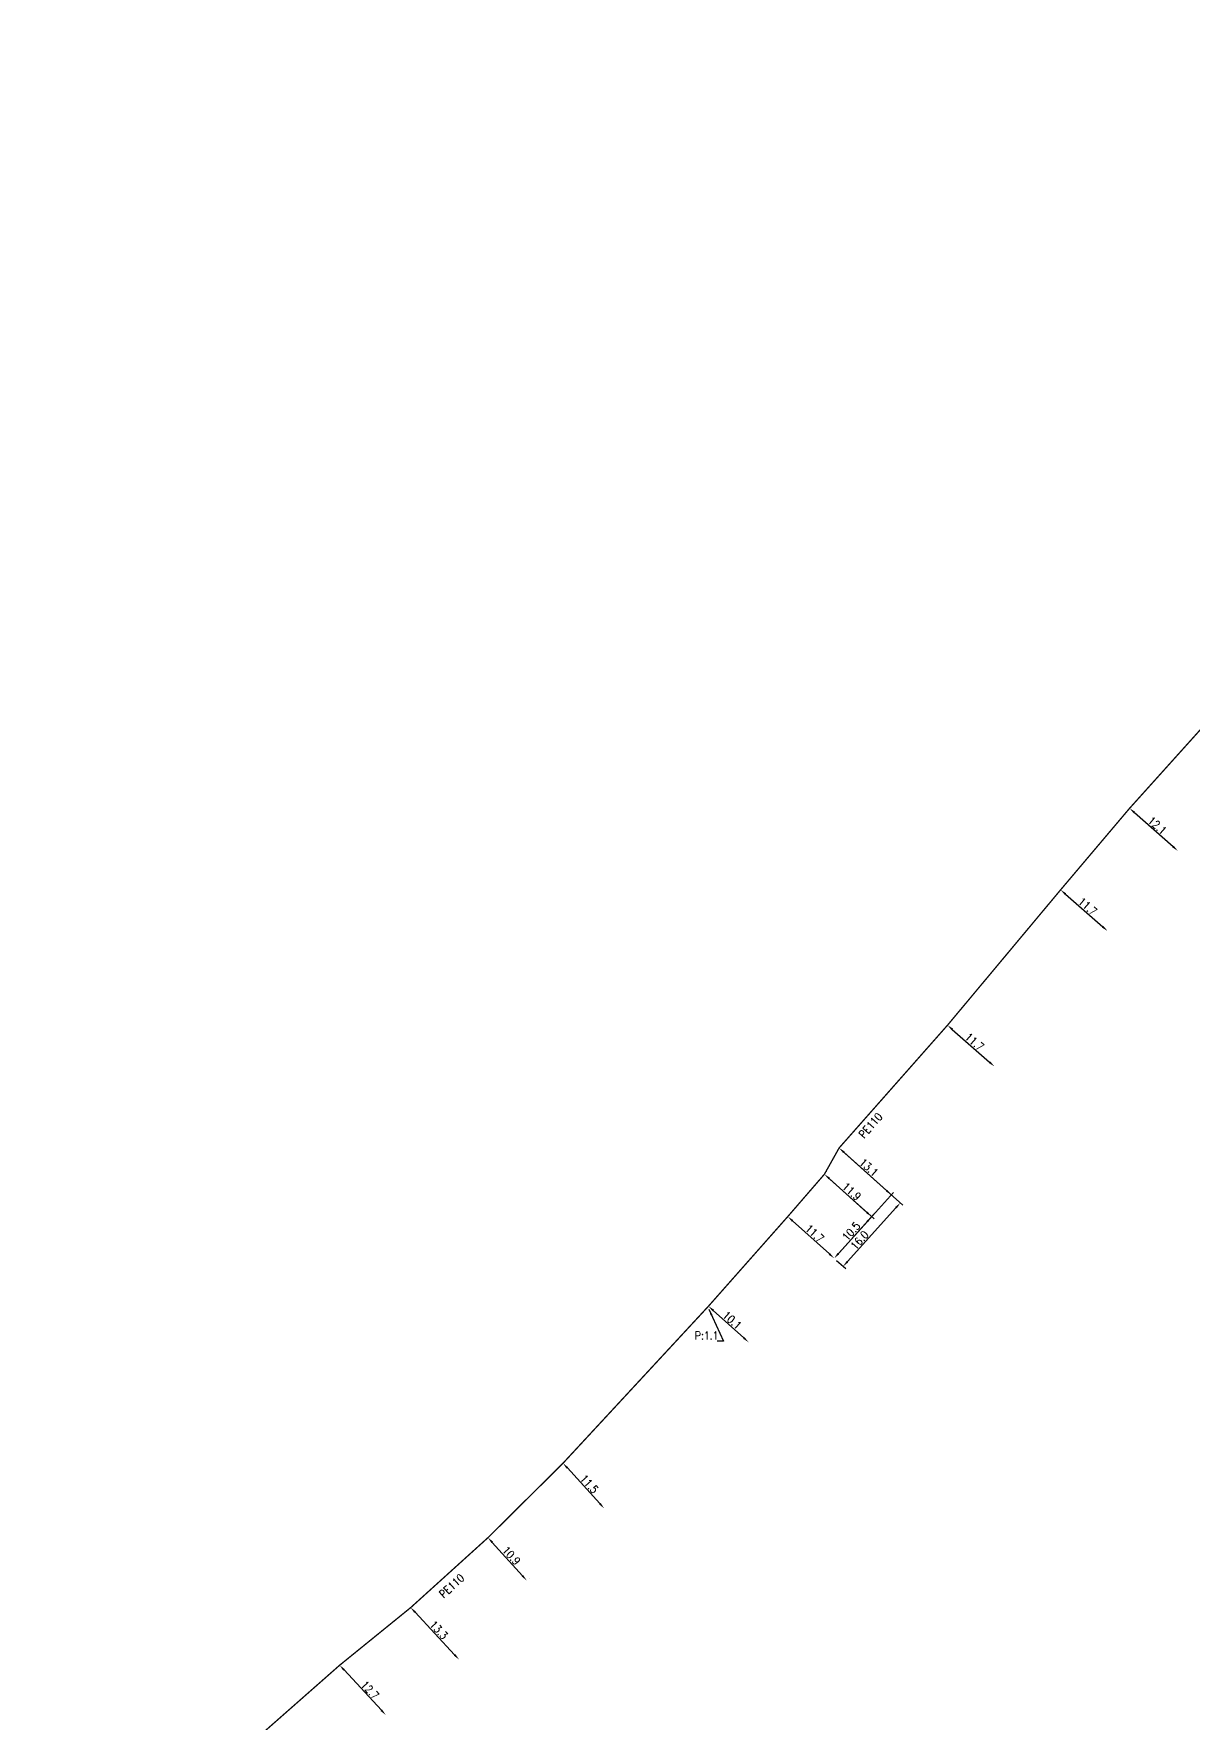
# Model space of a CAD drawing. Header units: millimetres. Extents: x 133011 to 134000, y 141997 to 143001.
# Drawn here: x 133568.3 to 133785.6, y 142494.5 to 142811.2 of the extents above; entities that cross this region are included whole.
import ezdxf
from ezdxf.enums import TextEntityAlignment as Align

# ---------------------------------------------------------------- set-up
doc = ezdxf.new("R2010")
doc.units = ezdxf.units.MM
doc.header["$PDMODE"] = 34
doc.linetypes.add('L_25_PE', pattern=[2000, 1000, 1000])
doc.layers.get('Defpoints').update_dxf_attribs({"linetype": 'CONTINUOUS'})
doc.layers.add('L_150', color=1, linetype='CONTINUOUS')
doc.styles.get("Standard").update_dxf_attribs({"font": 'romans.shx', "width": 0.85})
doc.dimstyles.get("Standard").update_dxf_attribs({"dimtxt": 1.5, "dimasz": 1.2, "dimexe": 0.625, "dimexo": 0.625, "dimgap": 0.25, "dimtad": 1, "dimdec": 1, "dimzin": 0, "dimdsep": 46, "dimtxsty": 'Standard', "dimcen": -0.5, "dimadec": 0, "dimazin": 0, "dimtfac": 1, "dimtdec": 1, "dimtmove": 0, "dimatfit": 3, "dimfxl": 0, "dimtolj": 1, "dimtzin": 0, "dimarcsym": 0})

# ---------------------------------------------------------------- blocks, each defined once
blk = doc.blocks.new('*D209')
at = {"layer": 'Defpoints', "color": 0, "linetype": 'Continuous', "transparency": 16777216}
for p in [(133653.44, 142529.27), (133660.71, 142521.22), (133660.71, 142521.22)]:
    blk.add_point(p, dxfattribs=at)
at = {"layer": 'L_150', "color": 0, "linetype": 'Continuous', "lineweight": -2, "transparency": 16777216}
for p, q in [((133653.9, 142529.69), (133653.9, 142529.69)), ((133654.24, 142528.38), (133659.9, 142522.11)), ((133661.17, 142521.64), (133661.17, 142521.64))]:
    blk.add_line(p, q, dxfattribs=at)
at = {"layer": 'L_150', "color": 0, "linetype": 'Continuous', "transparency": 16777216}
for points in [[(133654.39, 142528.51), (133654.09, 142528.25), (133653.44, 142529.27)], [(133660.05, 142522.24), (133659.76, 142521.98), (133660.71, 142521.22)]]:
    blk.add_solid(points, dxfattribs=at)
at = {"layer": 'L_150', "color": 0, "linetype": 'Continuous', "transparency": 16777216, "insert": (133657.82, 142525.91), "char_height": 1.5, "attachment_point": 5, "rotation": 312.0818}
blk.add_mtext('\\A1;10.9', dxfattribs=at)
blk = doc.blocks.new('*D210')
at = {"layer": 'Defpoints', "color": 0, "linetype": 'Continuous', "transparency": 16777216}
for p in [(133638.96, 142516.16), (133648, 142506.41), (133648, 142506.41)]:
    blk.add_point(p, dxfattribs=at)
at = {"layer": 'L_150', "color": 0, "linetype": 'Continuous', "lineweight": -2, "transparency": 16777216}
blk.add_line((133639.78, 142515.28), (133647.18, 142507.29), dxfattribs=at)
at = {"layer": 'L_150', "color": 0, "linetype": 'Continuous', "transparency": 16777216}
for points in [[(133639.92, 142515.42), (133639.63, 142515.15), (133638.96, 142516.16)], [(133647.33, 142507.42), (133647.04, 142507.15), (133648, 142506.41)]]:
    blk.add_solid(points, dxfattribs=at)
at = {"layer": 'L_150', "color": 0, "linetype": 'Continuous', "transparency": 16777216, "insert": (133644.21, 142511.96), "char_height": 1.5, "attachment_point": 5, "rotation": 312.8117}
blk.add_mtext('\\A1;13.3', dxfattribs=at)
blk = doc.blocks.new('*D211')
at = {"layer": 'Defpoints', "color": 0, "linetype": 'Continuous', "transparency": 16777216}
for p in [(133625.64, 142505.35), (133634.26, 142496.03), (133634.26, 142496.03)]:
    blk.add_point(p, dxfattribs=at)
at = {"layer": 'L_150', "color": 0, "linetype": 'Continuous', "lineweight": -2, "transparency": 16777216}
blk.add_line((133626.45, 142504.47), (133633.45, 142496.91), dxfattribs=at)
at = {"layer": 'L_150', "color": 0, "linetype": 'Continuous', "transparency": 16777216}
for points in [[(133626.6, 142504.6), (133626.3, 142504.33), (133625.64, 142505.35)], [(133633.59, 142497.04), (133633.3, 142496.77), (133634.26, 142496.03)]]:
    blk.add_solid(points, dxfattribs=at)
at = {"layer": 'L_150', "color": 0, "linetype": 'Continuous', "transparency": 16777216, "insert": (133631.32, 142500.68), "char_height": 1.5, "attachment_point": 5, "rotation": 312.7792}
blk.add_mtext('\\A1;12.7', dxfattribs=at)
blk = doc.blocks.new('*D230')
at = {"layer": 'Defpoints', "color": 0, "linetype": 'Continuous', "transparency": 16777216}
for p in [(133667.5, 142543.22), (133675.21, 142534.76), (133675.21, 142534.76)]:
    blk.add_point(p, dxfattribs=at)
at = {"layer": 'L_150', "color": 0, "linetype": 'Continuous', "lineweight": -2, "transparency": 16777216}
for p, q in [((133667.04, 142542.8), (133667.04, 142542.8)), ((133668.31, 142542.34), (133674.41, 142535.65))]:
    blk.add_line(p, q, dxfattribs=at)
at = {"layer": 'L_150', "color": 0, "linetype": 'Continuous', "transparency": 16777216}
for points in [[(133668.46, 142542.47), (133668.16, 142542.2), (133667.5, 142543.22)], [(133674.55, 142535.78), (133674.26, 142535.51), (133675.21, 142534.76)]]:
    blk.add_solid(points, dxfattribs=at)
at = {"layer": 'L_150', "color": 0, "linetype": 'Continuous', "transparency": 16777216, "insert": (133672.42, 142539.32), "char_height": 1.5, "attachment_point": 5, "rotation": 312.3492}
blk.add_mtext('\\A1;11.5', dxfattribs=at)
blk = doc.blocks.new('*D231')
at = {"layer": 'Defpoints', "color": 0, "linetype": 'Continuous', "transparency": 16777216}
for p in [(133694.77, 142572.67), (133702.28, 142565.91), (133702.28, 142565.91)]:
    blk.add_point(p, dxfattribs=at)
at = {"layer": 'L_150', "color": 0, "linetype": 'Continuous', "lineweight": -2, "transparency": 16777216}
blk.add_line((133695.67, 142571.86), (133701.39, 142566.71), dxfattribs=at)
at = {"layer": 'L_150', "color": 0, "linetype": 'Continuous', "transparency": 16777216}
for points in [[(133695.8, 142572.01), (133695.53, 142571.71), (133694.77, 142572.67)], [(133701.52, 142566.86), (133701.26, 142566.56), (133702.28, 142565.91)]]:
    blk.add_solid(points, dxfattribs=at)
at = {"layer": 'L_150', "color": 0, "linetype": 'Continuous', "transparency": 16777216, "insert": (133699.2, 142570.03), "char_height": 1.5, "attachment_point": 5, "rotation": 318.0239}
blk.add_mtext('\\A1;10.1', dxfattribs=at)
blk = doc.blocks.new('*D232')
at = {"layer": 'Defpoints', "color": 0, "linetype": 'Continuous', "transparency": 16777216}
for p in [(133739.57, 142625.35), (133748.35, 142617.62), (133748.35, 142617.62)]:
    blk.add_point(p, dxfattribs=at)
at = {"layer": 'L_150', "color": 0, "linetype": 'Continuous', "lineweight": -2, "transparency": 16777216}
blk.add_line((133740.47, 142624.56), (133747.45, 142618.41), dxfattribs=at)
at = {"layer": 'L_150', "color": 0, "linetype": 'Continuous', "transparency": 16777216}
for points in [[(133740.61, 142624.71), (133740.34, 142624.41), (133739.57, 142625.35)], [(133747.59, 142618.56), (133747.32, 142618.26), (133748.35, 142617.62)]]:
    blk.add_solid(points, dxfattribs=at)
at = {"layer": 'L_150', "color": 0, "linetype": 'Continuous', "transparency": 16777216, "insert": (133744.62, 142622.24), "char_height": 1.5, "attachment_point": 5, "rotation": 318.6405}
blk.add_mtext('\\A1;11.7', dxfattribs=at)
blk = doc.blocks.new('*D233')
at = {"layer": 'Defpoints', "color": 0, "linetype": 'Continuous', "transparency": 16777216}
for p in [(133760.77, 142650.73), (133769.57, 142643.01), (133769.57, 142643.01)]:
    blk.add_point(p, dxfattribs=at)
at = {"layer": 'L_150', "color": 0, "linetype": 'Continuous', "lineweight": -2, "transparency": 16777216}
for p, q in [((133761.19, 142651.19), (133761.19, 142651.19)), ((133761.68, 142649.93), (133768.67, 142643.8))]:
    blk.add_line(p, q, dxfattribs=at)
at = {"layer": 'L_150', "color": 0, "linetype": 'Continuous', "transparency": 16777216}
for points in [[(133761.81, 142650.08), (133761.54, 142649.78), (133760.77, 142650.73)], [(133768.8, 142643.95), (133768.53, 142643.65), (133769.57, 142643.01)]]:
    blk.add_solid(points, dxfattribs=at)
at = {"layer": 'L_150', "color": 0, "linetype": 'Continuous', "transparency": 16777216, "insert": (133765.83, 142647.62), "char_height": 1.5, "attachment_point": 5, "rotation": 318.7386}
blk.add_mtext('\\A1;11.7', dxfattribs=at)
blk = doc.blocks.new('*D234')
at = {"layer": 'Defpoints', "color": 0, "linetype": 'Continuous', "transparency": 16777216}
for p in [(133773.7, 142666.02), (133782.74, 142658.04), (133782.74, 142658.04)]:
    blk.add_point(p, dxfattribs=at)
at = {"layer": 'L_150', "color": 0, "linetype": 'Continuous', "lineweight": -2, "transparency": 16777216}
blk.add_line((133774.6, 142665.22), (133781.84, 142658.84), dxfattribs=at)
at = {"layer": 'L_150', "color": 0, "linetype": 'Continuous', "transparency": 16777216}
for points in [[(133774.73, 142665.37), (133774.47, 142665.07), (133773.7, 142666.02)], [(133781.97, 142658.99), (133781.7, 142658.69), (133782.74, 142658.04)]]:
    blk.add_solid(points, dxfattribs=at)
at = {"layer": 'L_150', "color": 0, "linetype": 'Continuous', "transparency": 16777216, "insert": (133778.88, 142662.78), "char_height": 1.5, "attachment_point": 5, "rotation": 318.5597}
blk.add_mtext('\\A1;12.1', dxfattribs=at)
blk = doc.blocks.new('*D238')
at = {"layer": 'Defpoints', "color": 0, "linetype": 'Continuous', "transparency": 16777216}
for p in [(133709.63, 142589.47), (133718.33, 142581.64), (133718.33, 142581.64)]:
    blk.add_point(p, dxfattribs=at)
at = {"layer": 'L_150', "color": 0, "linetype": 'Continuous', "lineweight": -2, "transparency": 16777216}
blk.add_line((133710.52, 142588.67), (133717.43, 142582.45), dxfattribs=at)
at = {"layer": 'L_150', "color": 0, "linetype": 'Continuous', "transparency": 16777216}
for points in [[(133710.65, 142588.81), (133710.39, 142588.52), (133709.63, 142589.47)], [(133717.57, 142582.59), (133717.3, 142582.3), (133718.33, 142581.64)]]:
    blk.add_solid(points, dxfattribs=at)
at = {"layer": 'L_150', "color": 0, "linetype": 'Continuous', "transparency": 16777216, "insert": (133714.65, 142586.3), "char_height": 1.5, "attachment_point": 5, "rotation": 318.0239}
blk.add_mtext('\\A1;11.7', dxfattribs=at)
blk = doc.blocks.new('*D239')
at = {"layer": 'Defpoints', "color": 0, "linetype": 'Continuous', "transparency": 16777216}
for p in [(133716.5, 142597.41), (133718.33, 142581.64), (133718.33, 142581.64)]:
    blk.add_point(p, dxfattribs=at)
at = {"layer": 'L_150', "color": 0, "linetype": 'Continuous', "lineweight": -2, "transparency": 16777216}
for p, q in [((133716.97, 142596.99), (133725.81, 142589.03)), ((133724.55, 142588.56), (133719.13, 142582.54)), ((133717.86, 142582.06), (133717.86, 142582.06))]:
    blk.add_line(p, q, dxfattribs=at)
at = {"layer": 'L_150', "color": 0, "linetype": 'Continuous', "transparency": 16777216}
for points in [[(133724.4, 142588.69), (133724.69, 142588.42), (133725.35, 142589.45)], [(133718.98, 142582.67), (133719.28, 142582.4), (133718.33, 142581.64)]]:
    blk.add_solid(points, dxfattribs=at)
at = {"layer": 'L_150', "color": 0, "linetype": 'Continuous', "transparency": 16777216, "insert": (133721.51, 142586.68), "char_height": 1.5, "attachment_point": 5, "rotation": 48.0239}
blk.add_mtext('\\A1;10.5', dxfattribs=at)
blk = doc.blocks.new('*D240')
at = {"layer": 'Defpoints', "color": 0, "linetype": 'Continuous', "transparency": 16777216}
for p in [(133719.25, 142602.33), (133718.33, 142581.64), (133720.01, 142580.13)]:
    blk.add_point(p, dxfattribs=at)
at = {"layer": 'L_150', "color": 0, "linetype": 'Continuous', "lineweight": -2, "transparency": 16777216}
for p, q in [((133719.72, 142601.91), (133731.18, 142591.6)), ((133729.91, 142591.13), (133720.81, 142581.02)), ((133718.79, 142581.23), (133720.48, 142579.71))]:
    blk.add_line(p, q, dxfattribs=at)
at = {"layer": 'L_150', "color": 0, "linetype": 'Continuous', "transparency": 16777216}
for points in [[(133729.76, 142591.26), (133730.06, 142591), (133730.71, 142592.02)], [(133720.67, 142581.15), (133720.96, 142580.88), (133720.01, 142580.13)]]:
    blk.add_solid(points, dxfattribs=at)
at = {"layer": 'L_150', "color": 0, "linetype": 'Continuous', "transparency": 16777216, "insert": (133723.09, 142585.04), "char_height": 1.5, "attachment_point": 5, "rotation": 48.0239}
blk.add_mtext('\\A1;16.0', dxfattribs=at)
blk = doc.blocks.new('*D241')
at = {"layer": 'Defpoints', "color": 0, "linetype": 'Continuous', "transparency": 16777216}
for p in [(133719.25, 142602.33), (133729.03, 142593.54), (133718.33, 142581.64)]:
    blk.add_point(p, dxfattribs=at)
at = {"layer": 'L_150', "color": 0, "linetype": 'Continuous', "lineweight": -2, "transparency": 16777216}
for p, q in [((133720.14, 142601.53), (133728.13, 142594.34)), ((133718.74, 142582.11), (133729.44, 142594))]:
    blk.add_line(p, q, dxfattribs=at)
at = {"layer": 'L_150', "color": 0, "linetype": 'Continuous', "transparency": 16777216}
for points in [[(133720.28, 142601.68), (133720.01, 142601.38), (133719.25, 142602.33)], [(133728.27, 142594.49), (133728, 142594.19), (133729.03, 142593.54)]]:
    blk.add_solid(points, dxfattribs=at)
at = {"layer": 'L_150', "color": 0, "linetype": 'Continuous', "transparency": 16777216, "insert": (133724.81, 142598.68), "char_height": 1.5, "attachment_point": 5, "rotation": 318.0239}
blk.add_mtext('\\A1;13.1', dxfattribs=at)
blk = doc.blocks.new('*D242')
at = {"layer": 'Defpoints', "color": 0, "linetype": 'Continuous', "transparency": 16777216}
for p in [(133716.5, 142597.41), (133725.35, 142589.45), (133718.33, 142581.64)]:
    blk.add_point(p, dxfattribs=at)
at = {"layer": 'L_150', "color": 0, "linetype": 'Continuous', "lineweight": -2, "transparency": 16777216}
for p, q in [((133716.92, 142597.87), (133716.92, 142597.87)), ((133717.39, 142596.61), (133724.46, 142590.25)), ((133718.74, 142582.11), (133725.77, 142589.91))]:
    blk.add_line(p, q, dxfattribs=at)
at = {"layer": 'L_150', "color": 0, "linetype": 'Continuous', "transparency": 16777216}
for points in [[(133717.53, 142596.75), (133717.26, 142596.46), (133716.5, 142597.41)], [(133724.59, 142590.4), (133724.32, 142590.1), (133725.35, 142589.45)]]:
    blk.add_solid(points, dxfattribs=at)
at = {"layer": 'L_150', "color": 0, "linetype": 'Continuous', "transparency": 16777216, "insert": (133721.59, 142594.17), "char_height": 1.5, "attachment_point": 5, "rotation": 318.0239}
blk.add_mtext('\\A1;11.9', dxfattribs=at)

msp = doc.modelspace()

# ---------------------------------------------------------------- linework, layer by layer
at = {"layer": 'L_150', "linetype": 'L_25_PE', "const_width": 0.25, "flags": 128}
msp.add_lwpolyline([(134000, 142811.11), (133995.75, 142808.24), (133980.97, 142800.15), (133964.8, 142791.49), (133949.89, 142782.91), (133936.6, 142776.06), (133929.59, 142776.33), (133910.95, 142764.83), (133911.09, 142763.9), (133876.13, 142742.85), (133870.57, 142739.42), (133869.34, 142739.49), (133869.34, 142739.49), (133829.44, 142714.11), (133819.94, 142707.79), (133816.8, 142705.99), (133800.86, 142693.94), (133795.62, 142689.61), (133788.5, 142682.47), (133773.7, 142666.02), (133760.77, 142650.73), (133739.57, 142625.35), (133719.25, 142602.33), (133716.5, 142597.41), (133709.63, 142589.47), (133694.77, 142572.67), (133667.5, 142543.22), (133653.44, 142529.27), (133638.96, 142516.16), (133638.96, 142516.16), (133625.64, 142505.35), (133603.57, 142485.91), (133602.83, 142485.23), (133599.69, 142482.4), (133588.83, 142472.47), (133566.52, 142451.43), (133553.11, 142438.75), (133547.27, 142433.11), (133538.38, 142425.54), (133519.67, 142411.56), (133515, 142409.59), (133486.11, 142388.26), (133474.28, 142379.72), (133474.06, 142378.93), (133472.93, 142378.13), (133450.39, 142362.36), (133434.81, 142352.4), (133426.64, 142347.29), (133424.23, 142345.78), (133419.47, 142342.81), (133415.6, 142340.4), (133412.93, 142338.73), (133408.66, 142336.07), (133404.13, 142333.24), (133398.79, 142329.82), (133396.36, 142328.22), (133393.26, 142326.19), (133391.43, 142324.87), (133389.28, 142323.3), (133386.48, 142321.18), (133382.93, 142318.39), (133381.09, 142316.83), (133379.24, 142315.23), (133377.22, 142313.46), (133373.89, 142310.31), (133370.98, 142307.52), (133368.45, 142304.99), (133365.39, 142301.97), (133363.56, 142300.17), (133361.29, 142297.93), (133359.36, 142296.09), (133354.69, 142291.88), (133351.99, 142289.56), (133345.35, 142283.94), (133340.28, 142280.11), (133332.5, 142274.78), (133326.01, 142270.51), (133316.34, 142265.29), (133306.88, 142260.4), (133304.47, 142259.36)], dxfattribs=at)

# ---------------------------------------------------------------- texts
at = {"layer": 'L_150', "linetype": 'Continuous', "width": 0.85}
for rotation, p in [(48.5616, (133725.15, 142606.54)), (42.2244, (133646.64, 142520.21))]:
    msp.add_text('PE110', height=1.5, rotation=rotation, dxfattribs=at).set_placement(p, align=Align.MIDDLE)
at = {"layer": 'L_150', "linetype": 'Continuous', "insert": (133696.63, 142567.9), "char_height": 1.5, "attachment_point": 3}
msp.add_mtext('\\A1;P:1.1', dxfattribs=at)

# ---------------------------------------------------------------- dimensions: what is measured, and where the dimension line sits
at = {"layer": 'L_150', "linetype": 'Continuous'}
for base, p1, p2, angle, picture, middle in [((133782.736, 142658.043), (133773.7028, 142666.0182), (133782.736, 142658.043), 138.5597, '*D234', (133778.2194, 142662.0306)), ((133769.57, 142643.01), (133760.77, 142650.73), (133769.57, 142643.01), 138.7386, '*D233', (133765.17, 142646.87)), ((133748.35, 142617.62), (133739.57, 142625.35), (133748.35, 142617.62), 138.6405, '*D232', (133743.96, 142621.49)), ((133720.01, 142580.13), (133719.25, 142602.33), (133718.33, 142581.64), 48.0239, '*D240', (133723.83, 142584.37)), ((133729.0264, 142593.538), (133719.251, 142602.3324), (133718.3252, 142581.6432), 138.0239, '*D241', (133724.139, 142597.9349)), ((133725.35, 142589.45), (133716.5, 142597.41), (133718.33, 142581.64), 138.0239, '*D242', (133720.92, 142593.43)), ((133718.33, 142581.64), (133716.5, 142597.41), (133718.33, 142581.64), 48.0239, '*D239', (133722.25, 142586.01)), ((133718.33, 142581.64), (133709.63, 142589.47), (133718.33, 142581.64), 138.0239, '*D238', (133713.98, 142585.56)), ((133702.28, 142565.91), (133694.77, 142572.67), (133702.28, 142565.91), 138.0239, '*D231', (133698.53, 142569.29)), ((133675.215, 142534.762), (133667.5017, 142543.2242), (133675.215, 142534.762), 132.3492, '*D230', (133671.6762, 142538.6444)), ((133660.7078, 142521.2188), (133653.4362, 142529.2716), (133660.7078, 142521.2188), 132.0818, '*D209', (133657.079, 142525.2375)), ((133648, 142506.41), (133638.96, 142516.16), (133648, 142506.41), 132.8117, '*D210', (133643.48, 142511.29)), ((133634.26, 142496.03), (133625.64, 142505.35), (133634.26, 142496.03), 132.7792, '*D211', (133630.58, 142500))]:
    dim = msp.add_linear_dim(base=base, p1=p1, p2=p2, angle=angle, dimstyle='Standard', dxfattribs=at)
    dim.commit()
    dim.dimension.update_dxf_attribs({"geometry": picture, "text_midpoint": middle, "dimtype": 160})

# ---------------------------------------------------------------- leaders
msp.add_leader([(133694.83, 142572.12), (133697.61, 142566.1), (133696.41, 142566.1)], dimstyle='Standard', dxfattribs=at)

doc.saveas('drawing.dxf')
